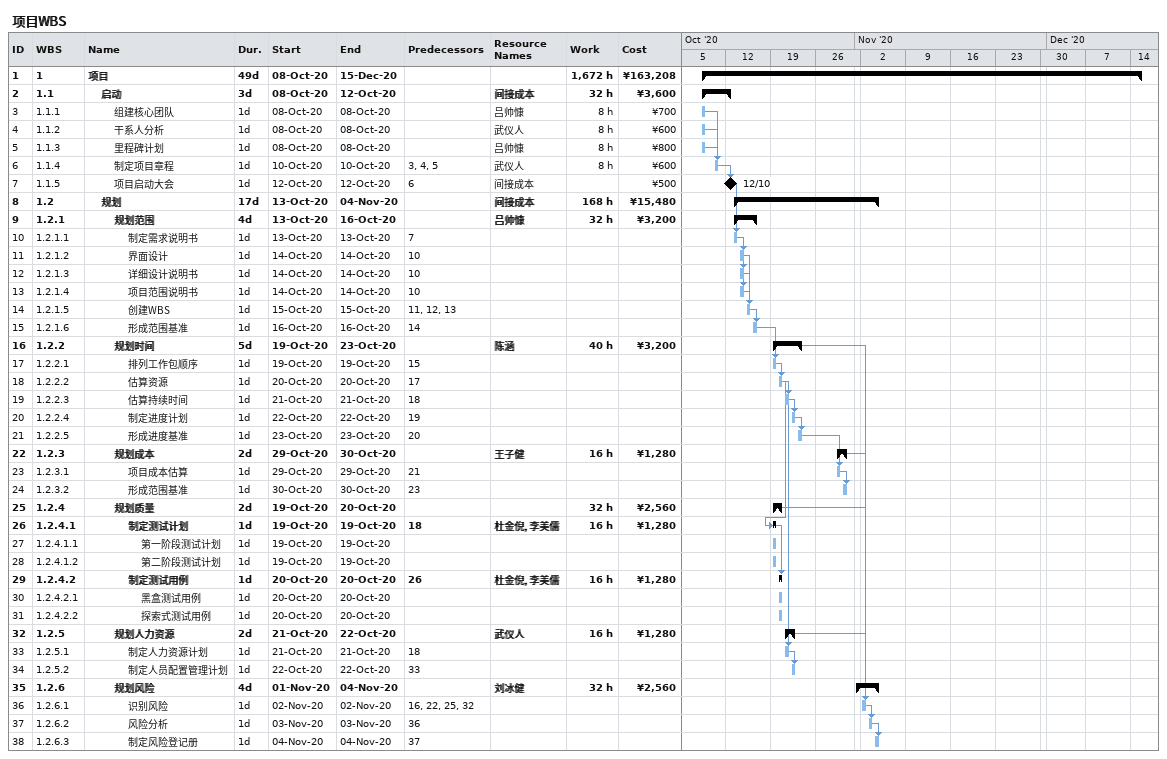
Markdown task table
项目WBS

| ID | WBS | Task | Duration | Start | Finish | Predecessors | Resources | Work (h) | Cost (¥) |
|---|---|---|---|---|---|---|---|---|---|
| 1 | 1 | **项目** | 49d | 2020-10-08 | 2020-12-15 |  |  | 1672 | 163208 |
| 2 | 1.1 | **启动** | 3d | 2020-10-08 | 2020-10-12 |  | 间接成本 | 32 | 3600 |
| 3 | 1.1.1 | 组建核心团队 | 1d | 2020-10-08 | 2020-10-08 |  | 吕帅慷 | 8 | 700 |
| 4 | 1.1.2 | 干系人分析 | 1d | 2020-10-08 | 2020-10-08 |  | 武仪人 | 8 | 600 |
| 5 | 1.1.3 | 里程碑计划 | 1d | 2020-10-08 | 2020-10-08 |  | 吕帅慷 | 8 | 800 |
| 6 | 1.1.4 | 制定项目章程 | 1d | 2020-10-10 | 2020-10-10 | 3, 4, 5 | 武仪人 | 8 | 600 |
| 7 | 1.1.5 | 项目启动大会 | 1d | 2020-10-12 | 2020-10-12 | 6 | 间接成本 |  | 500 |
| 8 | 1.2 | **规划** | 17d | 2020-10-13 | 2020-11-04 |  | 间接成本 | 168 | 15480 |
| 9 | 1.2.1 | **规划范围** | 4d | 2020-10-13 | 2020-10-16 |  | 吕帅慷 | 32 | 3200 |
| 10 | 1.2.1.1 | 制定需求说明书 | 1d | 2020-10-13 | 2020-10-13 | 7 |  |  |  |
| 11 | 1.2.1.2 | 界面设计 | 1d | 2020-10-14 | 2020-10-14 | 10 |  |  |  |
| 12 | 1.2.1.3 | 详细设计说明书 | 1d | 2020-10-14 | 2020-10-14 | 10 |  |  |  |
| 13 | 1.2.1.4 | 项目范围说明书 | 1d | 2020-10-14 | 2020-10-14 | 10 |  |  |  |
| 14 | 1.2.1.5 | 创建WBS | 1d | 2020-10-15 | 2020-10-15 | 11, 12, 13 |  |  |  |
| 15 | 1.2.1.6 | 形成范围基准 | 1d | 2020-10-16 | 2020-10-16 | 14 |  |  |  |
| 16 | 1.2.2 | **规划时间** | 5d | 2020-10-19 | 2020-10-23 |  | 陈涵 | 40 | 3200 |
| 17 | 1.2.2.1 | 排列工作包顺序 | 1d | 2020-10-19 | 2020-10-19 | 15 |  |  |  |
| 18 | 1.2.2.2 | 估算资源 | 1d | 2020-10-20 | 2020-10-20 | 17 |  |  |  |
| 19 | 1.2.2.3 | 估算持续时间 | 1d | 2020-10-21 | 2020-10-21 | 18 |  |  |  |
| 20 | 1.2.2.4 | 制定进度计划 | 1d | 2020-10-22 | 2020-10-22 | 19 |  |  |  |
| 21 | 1.2.2.5 | 形成进度基准 | 1d | 2020-10-23 | 2020-10-23 | 20 |  |  |  |
| 22 | 1.2.3 | **规划成本** | 2d | 2020-10-29 | 2020-10-30 |  | 王子健 | 16 | 1280 |
| 23 | 1.2.3.1 | 项目成本估算 | 1d | 2020-10-29 | 2020-10-29 | 21 |  |  |  |
| 24 | 1.2.3.2 | 形成范围基准 | 1d | 2020-10-30 | 2020-10-30 | 23 |  |  |  |
| 25 | 1.2.4 | **规划质量** | 2d | 2020-10-19 | 2020-10-20 |  |  | 32 | 2560 |
| 26 | 1.2.4.1 | **制定测试计划** | 1d | 2020-10-19 | 2020-10-19 | 18 | 杜金倪, 李美儒 | 16 | 1280 |
| 27 | 1.2.4.1.1 | 第一阶段测试计划 | 1d | 2020-10-19 | 2020-10-19 |  |  |  |  |
| 28 | 1.2.4.1.2 | 第二阶段测试计划 | 1d | 2020-10-19 | 2020-10-19 |  |  |  |  |
| 29 | 1.2.4.2 | **制定测试用例** | 1d | 2020-10-20 | 2020-10-20 | 26 | 杜金倪, 李美儒 | 16 | 1280 |
| 30 | 1.2.4.2.1 | 黑盒测试用例 | 1d | 2020-10-20 | 2020-10-20 |  |  |  |  |
| 31 | 1.2.4.2.2 | 探索式测试用例 | 1d | 2020-10-20 | 2020-10-20 |  |  |  |  |
| 32 | 1.2.5 | **规划人力资源** | 2d | 2020-10-21 | 2020-10-22 |  | 武仪人 | 16 | 1280 |
| 33 | 1.2.5.1 | 制定人力资源计划 | 1d | 2020-10-21 | 2020-10-21 | 18 |  |  |  |
| 34 | 1.2.5.2 | 制定人员配置管理计划 | 1d | 2020-10-22 | 2020-10-22 | 33 |  |  |  |
| 35 | 1.2.6 | **规划风险** | 4d | 2020-11-01 | 2020-11-04 |  | 刘冰健 | 32 | 2560 |
| 36 | 1.2.6.1 | 识别风险 | 1d | 2020-11-02 | 2020-11-02 | 16, 22, 25, 32 |  |  |  |
| 37 | 1.2.6.2 | 风险分析 | 1d | 2020-11-03 | 2020-11-03 | 36 |  |  |  |
| 38 | 1.2.6.3 | 制定风险登记册 | 1d | 2020-11-04 | 2020-11-04 | 37 |  |  |  |
